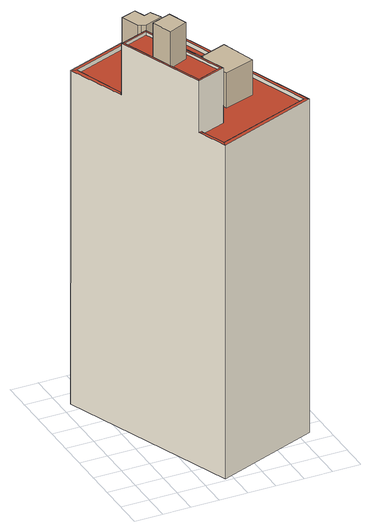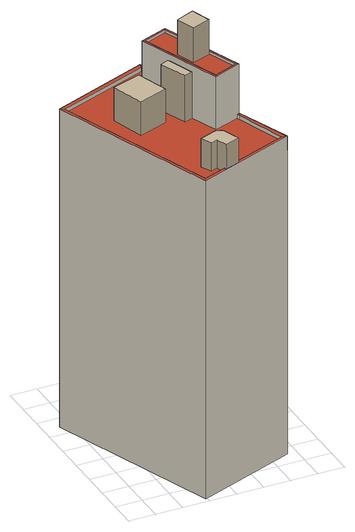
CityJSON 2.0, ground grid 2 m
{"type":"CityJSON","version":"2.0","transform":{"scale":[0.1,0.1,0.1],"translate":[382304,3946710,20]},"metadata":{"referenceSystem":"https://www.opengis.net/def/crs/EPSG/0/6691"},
"CityObjects":{
"building1":{"type":"Building","attributes":{"延べ面積換算係数":"1","大字・町コード":"20","町・丁目コード":"1","13+区市町村コード+大字・町コード+町・丁目コード":"13113020001","地区計画":"道玄坂一丁目地区","class":"3002","usage":"401","measuredHeight":24.8,"storeysAboveGround":6,"storeysBelowGround":1,"RiverFloodingRiskAttribute.description":"14","RiverFloodingRiskAttribute.rank":"1","RiverFloodingRiskAttribute.depth":0.044,"RiverFloodingRiskAttribute.adminType":"2","RiverFloodingRiskAttribute.scale":"2","BuildingDetailAttribute.buildingRoofEdgeArea":1.06,"BuildingDetailAttribute.fireproofStructureType":"1001","BuildingDetailAttribute.urbanPlanType":"21","BuildingDetailAttribute.areaClassificationType":"22","BuildingDetailAttribute.districtsAndZonesType":"10","BuildingDetailAttribute.landUseType":"212","BuildingDetailAttribute.detailedUsage":"1210","BuildingDetailAttribute.specifiedBuildingCoverageRate":80,"BuildingDetailAttribute.specifiedFloorAreaRate":800,"BuildingDetailAttribute.surveyYear":2021,"BuildingIDAttribute.prefecture":"13","BuildingIDAttribute.city":"13113"},"address":[{"country":"日本","locality":"東京都渋谷区道玄坂一丁目"}],"children":["building1-1","building1-2"],"geometry":[{"type":"Solid","lod":"2","boundaries":[[[[0,1,2,3]],[[4,5,6,7,8,9,10,11,12,13]],[[14,15,16,17]],[[18,19,20,21]],[[15,22,23,16]],[[24,25,26,27]],[[28,29,30]],[[25,18,21,26]],[[31,32,33]],[[34,35,36,37]],[[30,24,27,28]],[[38,14,17,39]],[[19,32,31,20]],[[22,38,39,23]],[[16,23,28,27,2,1,20,31]],[[8,7,18,25]],[[0,21,20,1]],[[17,16,31,33,4,13]],[[12,39,17,13]],[[28,23,39,12,11,29]],[[35,34,22,15]],[[37,36,14,38]],[[6,5,32,19]],[[34,37,38,22]],[[11,10,30,29]],[[36,35,15,14]],[[5,4,33,32]],[[9,8,25,24]],[[10,9,24,30]],[[3,26,21,0]],[[2,27,26,3]],[[7,6,19,18]]]],"semantics":{"surfaces":[{"type":"GroundSurface"},{"type":"RoofSurface"},{"type":"WallSurface"}],"values":[[0,1,1,1,1,1,1,1,1,1,1,1,1,1,2,2,2,2,2,2,2,2,2,2,2,2,2,2,2,2,2,2]]}}]},
"building1-1":{"type":"BuildingInstallation","parents":["building1"],"geometry":[{"type":"MultiSurface","lod":"2","boundaries":[[[40,41,42,43]],[[44,45,46,47,48,49,50,51]],[[52,53,54,55]],[[42,56,57,43]],[[58,40,43,57]],[[58,57,56,59]],[[42,41,59,56]],[[59,41,40,58]],[[60,47,46,61]],[[62,48,47,60]],[[46,45,63,61]],[[49,48,62,64,55,54]],[[63,45,44,65]],[[66,64,62,60,61,63,65,67]],[[65,44,51,67]],[[52,66,67,51,50,53]],[[54,53,50,49]],[[66,52,55,64]]]}]},
"building1-2":{"type":"BuildingInstallation","parents":["building1"],"geometry":[{"type":"MultiSurface","lod":"2","boundaries":[[[68,69,70,71]],[[72,73,74,75,76]],[[77,75,74,78]],[[73,79,78,74]],[[77,78,79,80,81]],[[72,80,79,73]],[[81,76,75,77]],[[80,72,76,81]],[[82,68,71,83]],[[68,82,84,69]],[[82,83,85,84]],[[71,70,85,83]],[[85,70,69,84]]]}]}
},
"vertices":[
[128,30,8],[55,2,8],[7,128,8],[81,156,8],[49,25,252],[50,22,252],[56,6,252],[125,32,252],[80,153,252],[11,127,252],[24,90,252],[25,88,252],[44,95,252],[68,32,252],[66,33,293],[48,26,293],[47,24,293],[68,32,293],[125,32,255],[56,6,255],[55,2,255],[128,30,255],[25,86,293],[23,87,293],[11,127,255],[80,153,255],[81,156,255],[7,128,255],[23,87,255],[25,88,255],[24,90,255],[47,24,255],[50,22,255],[49,25,255],[25,86,291],[48,26,291],[66,33,291],[43,93,291],[43,93,293],[44,95,293],
[34,64,291],[48,69,291],[53,55,291],[39,49,291],[70,142,252],[74,134,252],[61,129,252],[58,130,252],[56,131,252],[52,142,252],[63,147,252],[65,140,252],[62,148,255],[63,147,255],[52,142,255],[51,144,255],[53,55,318],[39,49,318],[34,64,318],[48,69,318],[58,130,274],[61,129,274],[56,131,274],[74,134,274],[51,144,274],[70,142,274],[62,148,274],[65,140,274],
[70,72,252],[92,80,252],[100,55,252],[78,48,252],[59,54,252],[59,56,252],[52,75,252],[58,77,252],[66,57,252],[58,77,288],[52,75,288],[59,56,288],[59,54,288],[66,57,288],[70,72,278],[78,48,278],[92,80,278],[100,55,278]
]}
